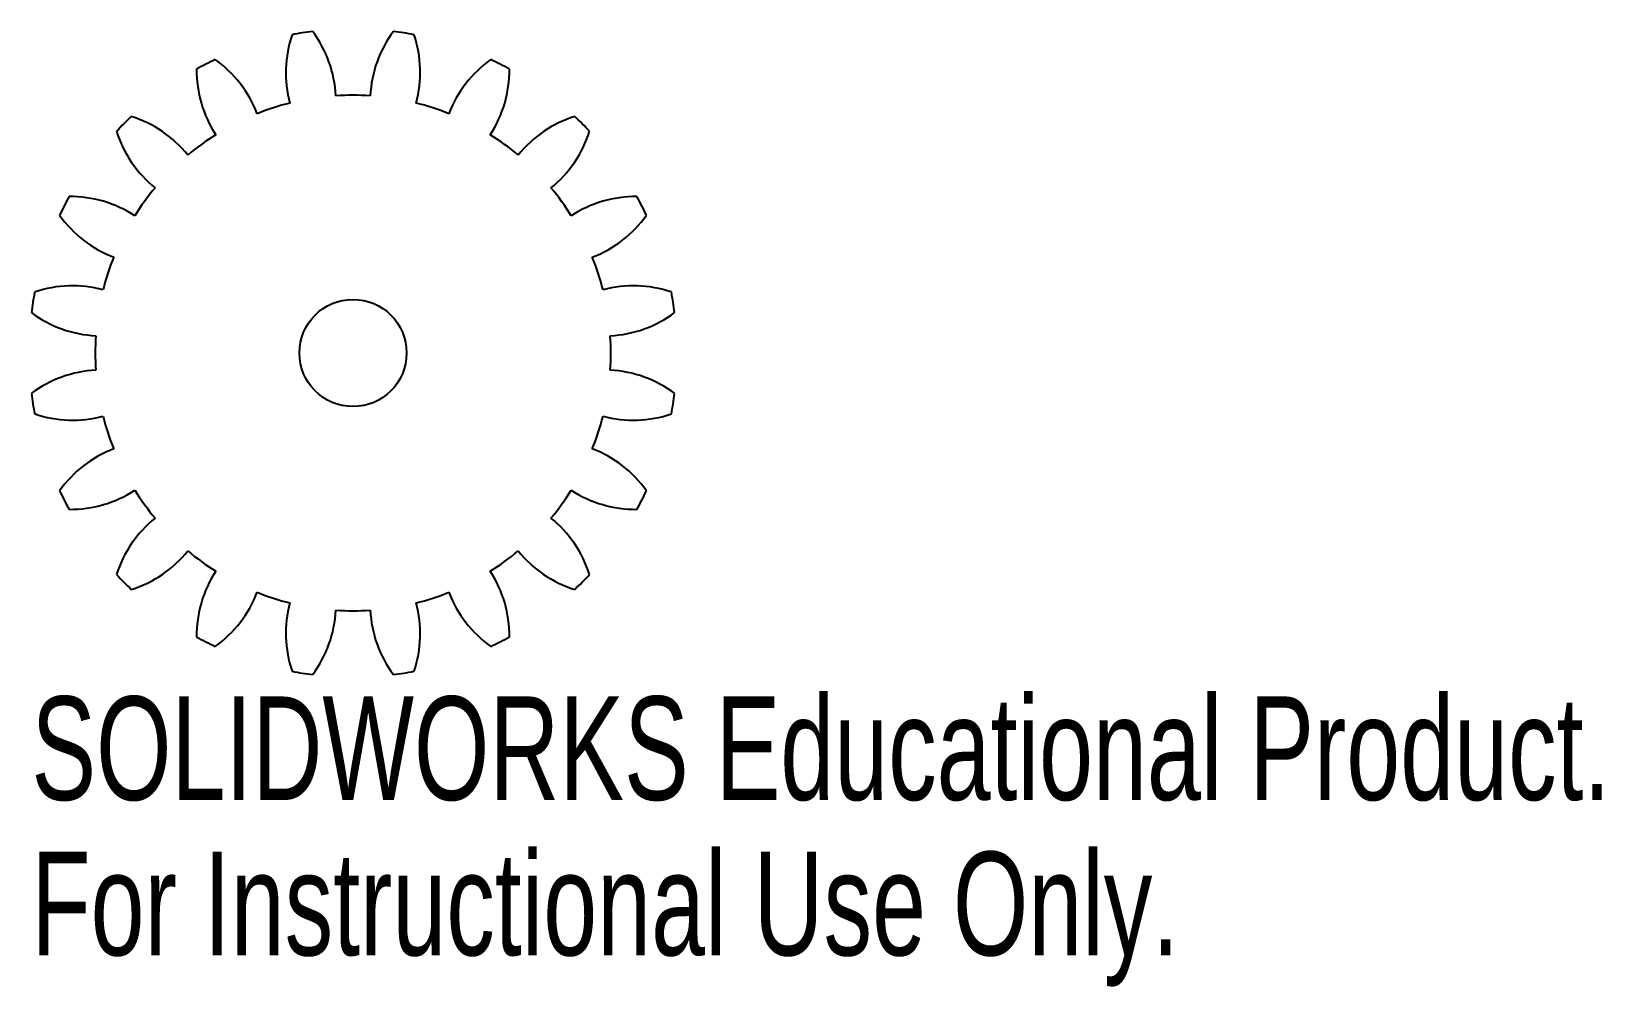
# Model space of a CAD drawing. Header units: millimetres. Extents: x -15 to 58.3, y -29.6 to 15.
import ezdxf

# ---------------------------------------------------------------- set-up
doc = ezdxf.new("R2010")
doc.units = ezdxf.units.MM
doc.styles.add('SLDTEXTSTYLE0', font='TXT', dxfattribs={"width": 0.7})

msp = doc.modelspace()

# ---------------------------------------------------------------- linework, layer by layer
at = {"color": 7, "linetype": 'Continuous', "lineweight": 25}
msp.add_circle((0, 0), 2.5, dxfattribs=at)
for centre, radius, start, end in [((2.366, 13.1), 5.5, 161.39542, 195.12825), ((0, 0), 15.125, 97.15264, 100.84736), ((-6.298, 11.728), 5.5, 2.87175, 36.60458), ((6.298, 11.728), 5.5, 143.39542, 177.12825), ((0, 0), 15.125, 79.15264, 82.84736), ((-2.366, 13.1), 5.5, 344.87175, 18.60458), ((-1.798, 13.19), 5.5, 179.39542, 213.12825), ((0, 0), 15.125, 115.15264, 118.84736), ((-9.614, 9.207), 5.5, 20.87175, 54.60458), ((9.614, 9.207), 5.5, 125.39542, 159.12825), ((1.798, 13.19), 5.5, 326.87175, 0.60458), ((0, 0), 15.125, 61.15264, 64.84736), ((0, 0), 12.03, 86.16129, 93.83871), ((0, 0), 15.125, 133.15264, 136.84736), ((-11.989, 5.786), 5.5, 38.87175, 72.60458), ((0, 0), 12.03, 104.16129, 111.83871), ((0, 0), 12.03, 68.16129, 75.83871), ((11.989, 5.786), 5.5, 107.39542, 141.12825), ((0, 0), 15.125, 43.15264, 46.84736), ((-5.786, 11.989), 5.5, 197.39542, 231.12825), ((5.786, 11.989), 5.5, 308.87175, 342.60458), ((0, 0), 12.03, 122.16129, 129.83871), ((0, 0), 12.03, 50.16129, 57.83871), ((0, 0), 12.03, 140.16129, 147.83871), ((0, 0), 12.03, 32.16129, 39.83871), ((0, 0), 15.125, 151.15264, 154.84736), ((-13.19, 1.798), 5.5, 56.87175, 90.60458), ((13.19, 1.798), 5.5, 89.39542, 123.12825), ((0, 0), 15.125, 25.15264, 28.84736), ((-9.207, 9.614), 5.5, 215.39542, 249.12825), ((9.207, 9.614), 5.5, 290.87175, 324.60458), ((0, 0), 12.03, 158.16129, 165.83871), ((0, 0), 12.03, 14.16129, 21.83871), ((-13.1, -2.366), 5.5, 74.87175, 108.60458), ((13.1, -2.366), 5.5, 71.39542, 105.12825), ((0, 0), 15.125, 169.15264, 172.84736), ((0, 0), 15.125, 7.15264, 10.84736), ((-11.728, 6.298), 5.5, 233.39542, 267.12825), ((11.728, 6.298), 5.5, 272.87175, 306.60458), ((0, 0), 12.03, 176.16129, 183.83871), ((0, 0), 12.03, 356.16129, 3.83871), ((-11.728, -6.298), 5.5, 92.87175, 126.60458), ((11.728, -6.298), 5.5, 53.39542, 87.12825), ((0, 0), 15.125, 187.15264, 190.84736), ((0, 0), 15.125, 349.15264, 352.84736), ((-13.1, 2.366), 5.5, 251.39542, 285.12825), ((13.1, 2.366), 5.5, 254.87175, 288.60458), ((0, 0), 12.03, 194.16129, 201.83871), ((0, 0), 12.03, 338.16129, 345.83871), ((-9.207, -9.614), 5.5, 110.87175, 144.60458), ((9.207, -9.614), 5.5, 35.39542, 69.12825), ((0, 0), 15.125, 205.15264, 208.84736), ((-13.19, -1.798), 5.5, 269.39542, 303.12825), ((0, 0), 12.03, 212.16129, 219.83871), ((0, 0), 12.03, 320.16129, 327.83871), ((13.19, -1.798), 5.5, 236.87175, 270.60458), ((0, 0), 15.125, 331.15264, 334.84736), ((-5.786, -11.989), 5.5, 128.87175, 162.60458), ((5.786, -11.989), 5.5, 17.39542, 51.12825), ((-11.989, -5.786), 5.5, 287.39542, 321.12825), ((0, 0), 12.03, 230.16129, 237.83871), ((0, 0), 12.03, 302.16129, 309.83871), ((11.989, -5.786), 5.5, 218.87175, 252.60458), ((-1.798, -13.19), 5.5, 146.87175, 180.60458), ((1.798, -13.19), 5.5, 359.39542, 33.12825), ((0, 0), 15.125, 223.15264, 226.84736), ((0, 0), 15.125, 313.15264, 316.84736), ((-9.614, -9.207), 5.5, 305.39542, 339.12825), ((0, 0), 12.03, 248.16129, 255.83871), ((2.366, -13.1), 5.5, 164.87175, 198.60458), ((-2.366, -13.1), 5.5, 341.39542, 15.12825), ((0, 0), 12.03, 284.16129, 291.83871), ((9.614, -9.207), 5.5, 200.87175, 234.60458), ((-6.298, -11.728), 5.5, 323.39542, 357.12825), ((0, 0), 12.03, 266.16129, 273.83871), ((6.298, -11.728), 5.5, 182.87175, 216.60458), ((0, 0), 15.125, 241.15264, 244.84736), ((0, 0), 15.125, 295.15264, 298.84736), ((0, 0), 15.125, 259.15264, 262.84736), ((0, 0), 15.125, 277.15264, 280.84736)]:
    msp.add_arc(centre, radius, start, end, dxfattribs=at)

# ---------------------------------------------------------------- texts
at = {"color": 7, "linetype": 'Continuous', "char_height": 4.83362, "attachment_point": 1, "style": 'SLDTEXTSTYLE0'}
for s, insert in [('SOLIDWORKS Educational Product.', (-15.007, -16.027)), ('For Instructional Use Only.', (-15.007, -23.277))]:
    msp.add_mtext(s, dxfattribs=dict(at, insert=insert))

doc.saveas('drawing.dxf')
